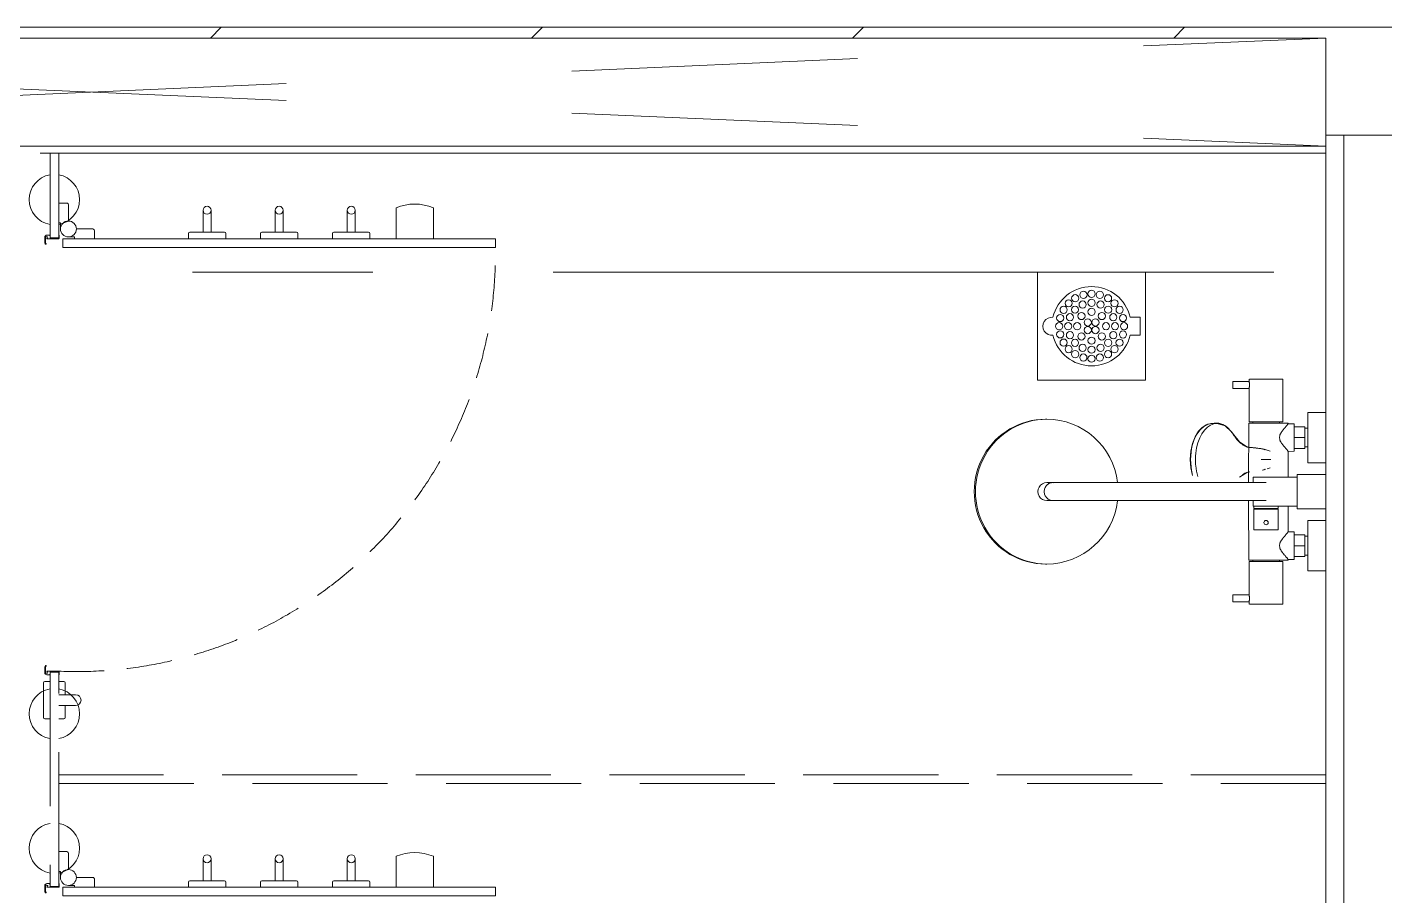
# Model space of a CAD drawing. Header units: millimetres. Extents: x -1834842 to 700335, y -490313101 to 518363.
# Drawn here: x -1238549 to -1236665, y 323504 to 324709 of the extents above; entities that cross this region are included whole.
import ezdxf

# ---------------------------------------------------------------- set-up
doc = ezdxf.new("R2010")
doc.units = ezdxf.units.MM
doc.header["$LTSCALE"] = 0.5
for name, pattern in [('Dash', [1587.5, 793.75, -793.75]), ('DASHED', [19.05, 12.7, -6.35]), ('IDA - Grid Line', [3500, 2000, -500, 500, -500]), ('IDA - Hidden 065', [537.5, 375, -162.5])]:
    doc.linetypes.add(name, pattern=pattern)
doc.layers.get('0').update_dxf_attribs({"color": 8})
for name, color, linetype, lineweight in [('0-1', 8, 'Continuous', 5), ('A-_WALLPRTN_E', 8, 'Continuous', 9), ('A_--------_E-', 7, 'Continuous', 9)]:
    doc.layers.add(name, color=color, linetype=linetype, lineweight=lineweight)
doc.layers.add('0-LOWER ROOF', color=7, linetype='Continuous')
for name, color, linetype, lineweight, true_color in [('A-_DETA----_E-2', 6, 'IDA - Hidden 065', 9, 0xff00ff), ('A-_FLOR----_E', 6, 'Continuous', 9, 0xff00ff), ('A-_WALL----_E', 6, 'Continuous', 9, 0xff00ff), ('A-_WALL----_H-2', 9, 'Continuous', 9, 0x808080), ('A-_WALLPRTN_E-1', 6, 'Continuous', 18, 0xff00ff), ('A-_WIND----_E', 6, 'Continuous', 9, 0xff00ff), ('A-_WIND----_H', 6, 'Dash', 9, 0xff00ff), ('M-_SANIFIXR_E', 6, 'Continuous', 9, 0xff00ff), ('S-_ANOTGRID_E-1', 9, 'IDA - Grid Line', 9, 0x808080)]:
    doc.layers.add(name, color=color, linetype=linetype, lineweight=lineweight, true_color=true_color)

# ---------------------------------------------------------------- blocks, each defined once
blk = doc.blocks.new('1599_DB_A_BLK3_1STGD_R21_rvt-2-BLK 2 LOWER ROOF PLAN')
at = {"color": 8}
for p, q in [((-164544, -26666.4), (-164544, -26696.9)), ((-164533, -26666.4), (-164533, -26696.9)), ((-164444, -26666.4), (-164444, -26696.9)), ((-164433, -26666.4), (-164433, -26696.9)), ((-164344, -26666.4), (-164344, -26696.9)), ((-164333, -26666.4), (-164333, -26696.9)), ((-164276.4, -26705.9), (-164276.4, -26662.9)), ((-164224.4, -26662.9), (-164224.4, -26705.9)), ((-164564.5, -26698.9), (-164564.5, -26705.9)), ((-164514.5, -26696.9), (-164562.5, -26696.9)), ((-164512.5, -26705.9), (-164512.5, -26698.9)), ((-164464.5, -26698.9), (-164464.5, -26705.9)), ((-164464.5, -26705.9), (-164412.5, -26705.9)), ((-164414.5, -26696.9), (-164462.5, -26696.9)), ((-164412.5, -26705.9), (-164412.5, -26698.9)), ((-164364.5, -26698.9), (-164364.5, -26705.9)), ((-164314.5, -26696.9), (-164362.5, -26696.9)), ((-164312.5, -26705.9), (-164312.5, -26698.9)), ((-164238, -26705.9), (-164290, -26705.9)), ((-164765.4, -27370.2), (-164765.4, -27322.2)), ((-164756.4, -27320.2), (-164763.4, -27320.2)), ((-164744.4, -27320.2), (-164737.4, -27320.2)), ((-164735.4, -27338.7), (-164735.4, -27322.2)), ((-164744.4, -27338.7), (-164720.9, -27338.7)), ((-164744.4, -27353.7), (-164720.9, -27353.7)), ((-164735.4, -27370.2), (-164735.4, -27353.7)), ((-164756.4, -27372.2), (-164763.4, -27372.2)), ((-164744.4, -27372.2), (-164737.4, -27372.2)), ((-164544, -27566.4), (-164544, -27596.9)), ((-164533, -27566.4), (-164533, -27596.9)), ((-164444, -27566.4), (-164444, -27596.9)), ((-164433, -27566.4), (-164433, -27596.9)), ((-164344, -27566.4), (-164344, -27596.9)), ((-164333, -27566.4), (-164333, -27596.9)), ((-164276.4, -27605.9), (-164276.4, -27562.9)), ((-164224.4, -27562.9), (-164224.4, -27605.9)), ((-164564.5, -27598.9), (-164564.5, -27605.9)), ((-164514.5, -27596.9), (-164562.5, -27596.9)), ((-164512.5, -27605.9), (-164512.5, -27598.9)), ((-164464.5, -27598.9), (-164464.5, -27605.9)), ((-164464.5, -27605.9), (-164412.5, -27605.9)), ((-164414.5, -27596.9), (-164462.5, -27596.9)), ((-164412.5, -27605.9), (-164412.5, -27598.9)), ((-164364.5, -27598.9), (-164364.5, -27605.9)), ((-164314.5, -27596.9), (-164362.5, -27596.9)), ((-164312.5, -27605.9), (-164312.5, -27598.9)), ((-164238, -27605.9), (-164290, -27605.9))]:
    blk.add_line(p, q, dxfattribs=at)
for points in [[(-164730.9, -26681.4), (-164730.9, -26658.4, 0.414214), (-164732.9, -26656.4), (-164744.4, -26656.4), (-164744.4, -26683.9), (-164742, -26683.9), (-164742, -26692.4)], [(-164719.9, -26692.4), (-164696.9, -26692.4, -0.414214), (-164694.9, -26694.4), (-164694.9, -26705.9), (-164722.4, -26705.9), (-164722.4, -26703.5), (-164730.9, -26703.5)], [(-164730.9, -27581.4), (-164730.9, -27558.4, 0.414214), (-164732.9, -27556.4), (-164744.4, -27556.4), (-164744.4, -27583.9), (-164742, -27583.9), (-164742, -27592.4)], [(-164719.9, -27592.4), (-164696.9, -27592.4, -0.414214), (-164694.9, -27594.4), (-164694.9, -27605.9), (-164722.4, -27605.9), (-164722.4, -27603.5), (-164730.9, -27603.5)]]:
    blk.add_lwpolyline(points, format="xyb", dxfattribs=at)
for points in [[(-164763.7, -26711.9, 0.291473), (-164762.5, -26713.7, 1), (-164762, -26712.6, -0.291473), (-164762.5, -26711.9), (-164762.5, -26704.1, -0.350085), (-164760.7, -26702.9, -1), (-164760.7, -26705.4), (-164760.7, -26705.9), (-164744.2, -26705.9, 0.414214), (-164743.7, -26705.4), (-164743.7, -26701.8, 0.327538), (-164744.4, -26700.9), (-164744.4, -26704.7), (-164756.4, -26704.7), (-164756.4, -26701.9, 0.414214), (-164757.4, -26700.9), (-164760.7, -26700.9, 0.414214), (-164763.7, -26703.9)], [(-164763.7, -27300, -0.291473), (-164762.5, -27298.2, -1), (-164762, -27299.3, 0.291473), (-164762.5, -27300), (-164762.5, -27307.8, 0.350085), (-164760.7, -27309, 1), (-164760.7, -27306.5), (-164760.7, -27306), (-164744.2, -27306, -0.414214), (-164743.7, -27306.5), (-164743.7, -27310.1, -0.327538), (-164744.4, -27311), (-164744.4, -27307.2), (-164756.4, -27307.2), (-164756.4, -27310, -0.414214), (-164757.4, -27311), (-164760.7, -27311, -0.414214), (-164763.7, -27308)], [(-164763.7, -27611.9, 0.291473), (-164762.5, -27613.7, 1), (-164762, -27612.6, -0.291473), (-164762.5, -27611.9), (-164762.5, -27604.1, -0.350085), (-164760.7, -27602.9, -1), (-164760.7, -27605.4), (-164760.7, -27605.9), (-164744.2, -27605.9, 0.414214), (-164743.7, -27605.4), (-164743.7, -27601.8, 0.327538), (-164744.4, -27600.9), (-164744.4, -27604.7), (-164756.4, -27604.7), (-164756.4, -27601.9, 0.414214), (-164757.4, -27600.9), (-164760.7, -27600.9, 0.414214), (-164763.7, -27603.9)]]:
    blk.add_lwpolyline(points, format="xyb", close=True, dxfattribs=at)
for points in [[(-164738.5, -26717.9), (-164138.5, -26717.9), (-164138.5, -26705.9), (-164738.5, -26705.9)], [(-164738.5, -27617.9), (-164138.5, -27617.9), (-164138.5, -27605.9), (-164738.5, -27605.9)]]:
    blk.add_lwpolyline(points, close=True, dxfattribs=at)
for centre, radius in [((-164538.5, -26666.4), 5.5), ((-164438.5, -26666.4), 5.5), ((-164338.5, -26666.4), 5.5), ((-164730.9, -26692.4), 11), ((-164538.5, -27566.4), 5.5), ((-164438.5, -27566.4), 5.5), ((-164338.5, -27566.4), 5.5), ((-164730.9, -27592.4), 11)]:
    blk.add_circle(centre, radius, dxfattribs=at)
for centre, radius, start, end in [((-164750.4, -26651.7), 35, 99.8709, 260.1291), ((-164750.4, -26651.7), 35, 279.8709, 80.1291), ((-164250.4, -26728), 70.1, 68.2289, 111.7711), ((-164562.5, -26698.9), 2, 90, 180), ((-164514.5, -26698.9), 2, 0, 90), ((-164462.5, -26698.9), 2, 90, 180), ((-164414.5, -26698.9), 2, 0, 90), ((-164362.5, -26698.9), 2, 90, 180), ((-164314.5, -26698.9), 2, 0, 90), ((-164750.4, -27365.2), 35, 99.8709, 260.1291), ((-164763.4, -27322.2), 2, 90, 180), ((-164750.4, -27365.2), 35, 279.8709, 80.1291), ((-164737.4, -27322.2), 2, 0, 90), ((-164720.9, -27346.2), 7.5, 270, 90), ((-164763.4, -27370.2), 2, 180, 270), ((-164737.4, -27370.2), 2, 270, 0), ((-164750.4, -27551.7), 35, 99.8709, 260.1291), ((-164750.4, -27551.7), 35, 279.8709, 80.1291), ((-164250.4, -27628), 70.1, 68.2289, 111.7711), ((-164562.5, -27598.9), 2, 90, 180), ((-164514.5, -27598.9), 2, 0, 90), ((-164462.5, -27598.9), 2, 90, 180), ((-164414.5, -27598.9), 2, 0, 90), ((-164362.5, -27598.9), 2, 90, 180), ((-164314.5, -27598.9), 2, 0, 90)]:
    blk.add_arc(centre, radius, start, end, dxfattribs=at)
at = {"color": 8, "linetype": 'DASHED', "ltscale": 10}
blk.add_arc((-164719.2, -26725.8), 580.8, 267.4769, 0.7806, dxfattribs=at)
at = {"layer": 'A-_DETA----_E-2', "color": 8}
for p, q in [((-164744.4, -26587.4), (-164756.4, -26587.4)), ((-164756.4, -26587.4), (-164756.4, -26705.9)), ((-164744.4, -26705.9), (-164744.4, -26587.4)), ((-164756.4, -26705.9), (-164744.4, -26705.9)), ((-164744.4, -27305.9), (-164756.4, -27305.9)), ((-164756.4, -27305.9), (-164756.4, -27605.9)), ((-164744.4, -27605.9), (-164744.4, -27305.9)), ((-162986.4, -27449.9), (-164744.4, -27449.9)), ((-164744.4, -27449.9), (-164744.4, -27461.9)), ((-164744.4, -27461.9), (-162986.4, -27461.9)), ((-162986.4, -27461.9), (-162986.4, -27449.9)), ((-164756.4, -27605.9), (-164744.4, -27605.9))]:
    blk.add_line(p, q, dxfattribs=at)
at = {"layer": 'A-_FLOR----_E', "color": 8}
blk.add_line((-162686.4, -26562.4), (-162986.4, -26562.4), dxfattribs=at)
at = {"layer": 'A-_WALL----_E', "color": 8}
for p, q in [((-162961.4, -26562.4), (-162986.4, -26562.4)), ((-162861.4, -26562.4), (-162961.4, -26562.4)), ((-162961.4, -26562.4), (-162961.4, -30162.4))]:
    blk.add_line(p, q, dxfattribs=at)
at = {"layer": 'A-_WALL----_H-2', "color": 8}
for p, q in [((-164533.9, -26427.4), (-164518.9, -26412.4)), ((-164088.4, -26427.4), (-164073.4, -26412.4)), ((-163642.9, -26427.4), (-163627.9, -26412.4)), ((-163197.4, -26427.4), (-163182.4, -26412.4))]:
    blk.add_line(p, q, dxfattribs=at)
at = {"layer": 'A-_WALLPRTN_E', "color": 8}
for p, q in [((-162986.4, -26562.4), (-162686.4, -26562.4)), ((-162986.2, -26587.4), (-164769.9, -26587.4))]:
    blk.add_line(p, q, dxfattribs=at)
at = {"layer": 'A-_WALLPRTN_E-1', "color": 8}
for p, q in [((-162686.4, -26412.4), (-166511.4, -26412.4)), ((-162986.4, -26562.4), (-162986.4, -30162.4))]:
    blk.add_line(p, q, dxfattribs=at)
at = {"layer": 'A-_WIND----_E', "color": 8}
for p, q in [((-162986.4, -26427.4), (-166411.4, -26427.4)), ((-162986.4, -26577.4), (-162986.4, -26427.4)), ((-162986.4, -26427.4), (-162986.4, -26577.4)), ((-166411.4, -26577.4), (-162986.4, -26577.4))]:
    blk.add_line(p, q, dxfattribs=at)
at = {"layer": 'A-_WIND----_H', "color": 8}
for p, q in [((-166411.4, -26577.4), (-162986.4, -26427.4)), ((-166411.4, -26427.4), (-162986.4, -26577.4))]:
    blk.add_line(p, q, dxfattribs=at)
at = {"layer": 'A_--------_E-', "color": 8}
for p, q in [((-163373.5, -26956.4), (-163375.2, -26956.4)), ((-163087.9, -26961.9), (-163087.9, -26959.9)), ((-163050.9, -26959.9), (-163050.9, -26961.9)), ((-163015.4, -26968.9), (-163011.4, -26968.9)), ((-163030.4, -26981.9), (-163015.4, -26981.9)), ((-163011.4, -26994.9), (-163015.4, -26994.9)), ((-163063.8, -27023.9), (-163067.7, -27025.4)), ((-163095, -27029.8), (-163106.2, -27036.8)), ((-163084.4, -27080.4), (-163084.4, -27081.4)), ((-163054.4, -27081.4), (-163054.4, -27080.4)), ((-163011.4, -27118.9), (-163015.4, -27118.9)), ((-163030.4, -27131.9), (-163015.4, -27131.9)), ((-163375.2, -27157.4), (-163373.5, -27157.4)), ((-163087.9, -27151.9), (-163087.9, -27153.9)), ((-163050.9, -27153.9), (-163050.9, -27151.9)), ((-163015.4, -27144.9), (-163011.4, -27144.9))]:
    blk.add_line(p, q, dxfattribs=at)
at = {"layer": 'A_--------_E-', "color": 8, "flags": 128}
for points in [[(-163115.4, -26904), (-163115.4, -26903.9), (-163115.4, -26904), (-163115.4, -26903.9), (-163092.9, -26903.9), (-163092.9, -26900.9)], [(-163092.1, -26900.9), (-163069.4, -26900.9), (-163045.9, -26900.9), (-163045.9, -26959.9), (-163069.4, -26959.9), (-163092.9, -26959.9), (-163092.9, -26913.9), (-163115.4, -26913.9), (-163115.4, -26913.7)], [(-163115.4, -26903.9), (-163115.4, -26913.9), (-163115.4, -26913.7), (-163115.4, -26913.9)], [(-163171.3, -27034.6), (-163173.6, -27023.9), (-163174.5, -27012.4), (-163173.6, -27000.9), (-163171.3, -26990.1), (-163167.6, -26980.8), (-163163, -26973.2), (-163157.8, -26967.7), (-163152.3, -26964.2), (-163146, -26962.5), (-163145.7, -26962.4), (-163138.2, -26961.9)], [(-163166.9, -27003.7), (-163165.7, -26996.1), (-163163.8, -26989), (-163161.3, -26982.4), (-163158.3, -26976.6), (-163154.7, -26971.6), (-163150.6, -26967.6), (-163146.3, -26964.6), (-163141.7, -26962.8), (-163137.1, -26962.2), (-163126.1, -26965.6), (-163117.3, -26973.9), (-163116.2, -26975.4), (-163106.2, -26987.9), (-163095, -26995), (-163086.7, -26996), (-163080.9, -26996.6), (-163076.7, -26997.2), (-163073.6, -26997.8), (-163071.4, -26998.3), (-163069.9, -26998.8)], [(-163164.2, -26975.1), (-163162.1, -26972.3), (-163158.2, -26968.3)], [(-163144.1, -26962.4), (-163142.8, -26962.3), (-163141.5, -26962.1), (-163140.2, -26962.1), (-163138.9, -26962), (-163137.6, -26961.9), (-163133.3, -26962.4), (-163129.1, -26963.8), (-163123.4, -26967.6), (-163117.3, -26973.9), (-163111.4, -26981.6), (-163110, -26983.4), (-163108.2, -26985.6), (-163106.7, -26987.2), (-163103, -26990.6), (-163102.2, -26991.2), (-163100.8, -26992.2), (-163096.9, -26994.2), (-163093.1, -26995.3), (-163083.5, -26996.3), (-163072.2, -26998.1), (-163063.8, -27000.8)], [(-163093.7, -27044.4), (-163093.4, -26961.9), (-163069.4, -26961.9)], [(-163038.9, -26961.9), (-163038.9, -26962.7), (-163030.4, -26962.9), (-163030.4, -27000.9), (-163038.9, -27001.1), (-163038.9, -27037)], [(-163030.4, -26996.9), (-163015.4, -26996.9), (-163015.4, -26981.9), (-163015.4, -26966.9), (-163030.4, -26966.9)], [(-163171.6, -26991.2), (-163168.7, -26983.2), (-163166.6, -26978.9)], [(-163172.3, -27030.8), (-163173, -27027.7), (-163174.4, -27012.4), (-163173, -26997), (-163172.3, -26994)], [(-163163.8, -27035.7), (-163165.7, -27028.6), (-163166.9, -27021.1)], [(-163102.2, -27033.6), (-163099, -27031.5), (-163096.2, -27030.2), (-163091.8, -27029.2)], [(-163076.3, -27012.4), (-163076.1, -27012.4), (-163067.6, -27012.4), (-163062.8, -27012.4)], [(-163069.9, -27025.9), (-163071.4, -27026.4), (-163073.6, -27027)], [(-163069.4, -27044.4), (-163069.4, -27044.4), (-163069.5, -27044.4), (-163069.7, -27044.4), (-163070, -27044.4), (-163070.4, -27044.4), (-163070.8, -27044.4), (-163071.3, -27044.4), (-163071.9, -27044.4), (-163072.6, -27044.4), (-163073.3, -27044.4), (-163074.1, -27044.4), (-163075, -27044.4), (-163076, -27044.4), (-163077, -27044.4), (-163078.1, -27044.4), (-163079.3, -27044.4), (-163080.5, -27044.4), (-163081.8, -27044.4), (-163083.1, -27044.4), (-163084.5, -27044.4), (-163086, -27044.4), (-163087.5, -27044.4), (-163089.1, -27044.4), (-163090.7, -27044.4), (-163092.4, -27044.4), (-163094.1, -27044.4), (-163095.8, -27044.4), (-163097.6, -27044.4), (-163099.4, -27044.4), (-163101.3, -27044.4), (-163103.1, -27044.4), (-163105, -27044.4), (-163107, -27044.4), (-163108.9, -27044.4), (-163110.9, -27044.4), (-163112.9, -27044.4), (-163114.8, -27044.4), (-163116.8, -27044.4), (-163118.8, -27044.4), (-163119.4, -27044.4), (-163315.4, -27044.4), (-163317.4, -27044.4), (-163319.4, -27044.4), (-163321.5, -27044.4), (-163323.5, -27044.4), (-163325.5, -27044.4), (-163327.5, -27044.4), (-163329.5, -27044.4), (-163331.4, -27044.4), (-163333.3, -27044.4), (-163335.2, -27044.4), (-163337.1, -27044.4), (-163338.9, -27044.4), (-163340.7, -27044.4), (-163342.4, -27044.4), (-163344.1, -27044.4), (-163345.8, -27044.4), (-163347.4, -27044.4), (-163349, -27044.4), (-163350.5, -27044.4), (-163351.9, -27044.4), (-163353.3, -27044.4), (-163354.6, -27044.4), (-163355.9, -27044.4), (-163357.1, -27044.4), (-163358.2, -27044.4), (-163359.3, -27044.4), (-163360.3, -27044.4), (-163361.2, -27044.4), (-163362.1, -27044.4), (-163362.9, -27044.4), (-163363.6, -27044.4), (-163364.2, -27044.4), (-163364.7, -27044.4), (-163364.8, -27044.4), (-163373.5, -27044.4)], [(-163026.4, -27036.9), (-163087.4, -27036.9), (-163087.4, -27044.3)], [(-163069.4, -27069.4), (-163069.4, -27069.4), (-163069.6, -27069.4), (-163069.8, -27069.4), (-163070.1, -27069.4), (-163070.5, -27069.4), (-163070.9, -27069.4), (-163071.5, -27069.4), (-163072.1, -27069.4), (-163072.8, -27069.4), (-163073.5, -27069.4), (-163074.4, -27069.4), (-163075.3, -27069.4), (-163076.3, -27069.4), (-163077.3, -27069.4), (-163078.4, -27069.4), (-163079.6, -27069.4), (-163080.8, -27069.4), (-163082.1, -27069.4), (-163083.5, -27069.4), (-163084.9, -27069.4), (-163086.4, -27069.4), (-163087.9, -27069.4), (-163089.5, -27069.4), (-163091.1, -27069.4), (-163092.8, -27069.4), (-163094.5, -27069.4), (-163096.3, -27069.4), (-163098.1, -27069.4), (-163099.9, -27069.4), (-163101.8, -27069.4), (-163103.6, -27069.4), (-163105.6, -27069.4), (-163107.5, -27069.4), (-163109.4, -27069.4), (-163111.4, -27069.4), (-163113.4, -27069.4), (-163115.4, -27069.4), (-163117.4, -27069.4), (-163119.4, -27069.4), (-163315.4, -27069.4), (-163315.7, -27069.4), (-163317.7, -27069.4), (-163319.8, -27069.4), (-163321.8, -27069.4), (-163323.8, -27069.4), (-163325.8, -27069.4), (-163327.8, -27069.4), (-163329.8, -27069.4), (-163331.7, -27069.4), (-163333.6, -27069.4), (-163335.5, -27069.4), (-163337.4, -27069.4), (-163339.2, -27069.4), (-163341, -27069.4), (-163342.7, -27069.4), (-163344.4, -27069.4), (-163346.1, -27069.4), (-163347.7, -27069.4), (-163349.2, -27069.4), (-163350.7, -27069.4), (-163352.1, -27069.4), (-163353.5, -27069.4), (-163354.8, -27069.4), (-163356.1, -27069.4), (-163357.3, -27069.4), (-163358.4, -27069.4), (-163359.5, -27069.4), (-163360.5, -27069.4), (-163361.4, -27069.4), (-163362.2, -27069.4), (-163363, -27069.4), (-163363.7, -27069.4), (-163364.3, -27069.4), (-163364.8, -27069.4), (-163373.5, -27069.4)], [(-163093.7, -27069.4), (-163093.4, -27151.9), (-163069.4, -27151.9)], [(-163087.4, -27069.5), (-163087.4, -27076.9), (-163026.4, -27076.9)], [(-163086.4, -27076.9), (-163086.4, -27080.4), (-163069.4, -27080.4), (-163052.4, -27080.4), (-163052.4, -27076.9)], [(-163069.8, -27069.4), (-163069.6, -27069.4), (-163069.4, -27069.4), (-163069.4, -27069.4)], [(-163038.9, -27151.9), (-163038.9, -27151.1), (-163030.4, -27150.9), (-163030.4, -27112.9), (-163038.9, -27112.7), (-163038.9, -27076.7)], [(-163030.4, -27116.9), (-163015.4, -27116.9), (-163015.4, -27131.9), (-163015.4, -27146.9), (-163030.4, -27146.9)], [(-163092.1, -27212.9), (-163069.4, -27212.9), (-163045.9, -27212.9), (-163045.9, -27153.9), (-163069.4, -27153.9), (-163092.9, -27153.9), (-163092.9, -27199.9), (-163115.4, -27199.9), (-163115.4, -27200)], [(-163115.4, -27209.9), (-163115.4, -27199.9), (-163115.4, -27200), (-163115.4, -27199.9)], [(-163115.4, -27209.7), (-163115.4, -27209.9), (-163115.4, -27209.7), (-163115.4, -27209.9), (-163092.9, -27209.9), (-163092.9, -27212.9)]]:
    blk.add_lwpolyline(points, dxfattribs=at)
for points in [[(-163011.4, -27016.9), (-163011.4, -26946.9), (-162986.4, -26946.9), (-162986.4, -27016.9)], [(-163026.4, -27032.9), (-163026.4, -27080.9), (-162986.4, -27080.9), (-162986.4, -27032.9)], [(-163069.4, -27109.9), (-163052.4, -27109.9), (-163052.4, -27081.4), (-163069.4, -27081.4), (-163086.4, -27081.4), (-163086.4, -27109.9)], [(-163011.4, -27096.9), (-163011.4, -27166.9), (-162986.4, -27166.9), (-162986.4, -27096.9)]]:
    blk.add_lwpolyline(points, close=True, dxfattribs=at)
at = {"layer": 'A_--------_E-', "color": 8}
for start, end in [(90, 270), (270, 90)]:
    blk.add_arc((-163069.4, -27099.9), 3, start, end, dxfattribs=at)
for centre, major_axis, ratio, start_param, end_param in [((-163375.2, -27056.9), (0, 100.5), 0.984808, 0, 3.141593), ((-163373.5, -27056.9), (0, 100.5), 0.984808, 0, 3.141593), ((-163373.5, -27056.9), (0, 100.5), 0.984808, 4.838199, 6.283185), ((-163144.1, -27012.4), (0, 50), 0.603332, 0, 1.570796), ((-163144.1, -27012.4), (0, 50), 0.603332, 1.570796, 1.963495), ((-163373.5, -27056.9), (0, 12.5), 0.984808, 0, 3.141593), ((-163373.5, -27056.9), (0, 12.5), 0.984808, 6.132198, 6.283185), ((-163373.5, -27056.9), (0, 12.5), 0.984808, 3.141593, 3.29258), ((-163373.5, -27056.9), (0, 100.5), 0.984808, 3.141593, 4.586579)]:
    blk.add_ellipse(centre, major_axis=major_axis, ratio=ratio, start_param=start_param, end_param=end_param, dxfattribs=at)
for points, knots in [([(-163092.9, -26913.9), (-163092.9, -26913.9), (-163092.9, -26913.8), (-163092.8, -26913.6), (-163092.7, -26913.2), (-163092.7, -26912.7), (-163092.6, -26912.1), (-163092.5, -26911.4), (-163092.4, -26910.6), (-163092.3, -26909.7), (-163092.3, -26908.8), (-163092.3, -26908.1), (-163092.4, -26907.4), (-163092.4, -26906.5), (-163092.6, -26905.6), (-163092.7, -26904.9), (-163092.8, -26904.1), (-163092.9, -26903.9), (-163092.9, -26903.9)], [0, 0, 0, 0, 0.055556, 0.111111, 0.166667, 0.222222, 0.277778, 0.333333, 0.388889, 0.444444, 0.513889, 0.548611, 0.583333, 0.652778, 0.722222, 0.791667, 0.861111, 1, 1, 1, 1]), ([(-163144.5, -26962.8), (-163144.5, -26962.7), (-163144.5, -26962.6), (-163144.2, -26962.3), (-163144.1, -26962.4), (-163144.1, -26962.4)], [-1, -1, -1, -1, -0.875, -0.625, 0, 0, 0, 0]), ([(-163137.6, -26961.9), (-163137.5, -26961.9), (-163137.4, -26962), (-163137.2, -26962.2), (-163137.1, -26962.2), (-163137.1, -26962.2)], [-0.9879218, -0.9879218, -0.9879218, -0.9879218, -0.75, -0.5, 0, 0, 0, 0]), ([(-163070.6, -26998.8), (-163071, -26998.7), (-163071.9, -26998.3), (-163074.1, -26997.7), (-163077.2, -26997.2), (-163080.7, -26996.7), (-163084.2, -26996.2), (-163086.8, -26996), (-163089.1, -26995.8), (-163091.1, -26995.6), (-163093.2, -26995.4), (-163095.2, -26995.1), (-163096.9, -26994.5), (-163098.2, -26993.9), (-163099.6, -26993.1), (-163101.5, -26992), (-163104, -26990.2), (-163106.9, -26987.8), (-163109.7, -26984.9), (-163112.2, -26981.8), (-163114.4, -26978.4), (-163116.7, -26975), (-163119.1, -26972), (-163122.3, -26968.5), (-163126.5, -26965.1), (-163132, -26962.5), (-163135.7, -26961.9), (-163137.6, -26961.9)], [0, 0, 0, 0, 0.1, 0.2, 0.3, 0.4, 0.45, 0.5, 0.525, 0.55, 0.575, 0.6, 0.6125, 0.625, 0.6375, 0.65, 0.675, 0.7, 0.725, 0.75, 0.775, 0.8, 0.825, 0.85, 0.9, 0.95, 1, 1, 1, 1]), ([(-163038.9, -26961.9), (-163038.9, -26961.9), (-163041.2, -26961.9), (-163045.1, -26961.9), (-163052, -26961.9), (-163063.3, -26961.9), (-163069.4, -26961.9)], [0, 0, 0, 0, 0.01974667, 0.04180364, 0.07040511, 0.09897424, 0.09897424, 0.09897424, 0.09897424]), ([(-163038.9, -26962.7), (-163038.8, -26962.7), (-163038.9, -26962.9), (-163039.2, -26963.4), (-163039.5, -26963.8), (-163039.7, -26964.1), (-163039.9, -26964.4), (-163040.3, -26964.9), (-163040.9, -26965.6), (-163041.6, -26966.4), (-163042.1, -26966.9), (-163042.4, -26967.3), (-163042.6, -26967.6), (-163042.8, -26967.8), (-163043.1, -26968.2), (-163043.7, -26968.8), (-163044.3, -26969.6), (-163045, -26970.4), (-163045.5, -26971), (-163045.9, -26971.5), (-163046.2, -26971.9), (-163046.4, -26972.1), (-163046.5, -26972.3), (-163046.6, -26972.5), (-163046.8, -26972.7), (-163047.1, -26973.1), (-163047.5, -26973.7), (-163048, -26974.4), (-163048.7, -26975.4), (-163049.4, -26976.4), (-163049.8, -26977.3), (-163050, -26977.8), (-163050.1, -26978.3), (-163050.2, -26978.7), (-163050.3, -26979.3), (-163050.5, -26980.3), (-163050.6, -26981.9), (-163050.5, -26983.5), (-163050.3, -26984.5), (-163050.2, -26985.1), (-163050.1, -26985.5), (-163050, -26985.9), (-163049.8, -26986.5), (-163049.3, -26987.4), (-163048.7, -26988.4), (-163048, -26989.4), (-163047.5, -26990.1), (-163047, -26990.7), (-163046.8, -26991.1), (-163046.6, -26991.3), (-163046.5, -26991.5), (-163046.4, -26991.6), (-163046.2, -26991.9), (-163045.9, -26992.3), (-163045.5, -26992.8), (-163045, -26993.4), (-163044.3, -26994.2), (-163043.6, -26995), (-163043.1, -26995.6), (-163042.8, -26996), (-163042.6, -26996.2), (-163042.4, -26996.5), (-163042.1, -26996.8), (-163041.6, -26997.4), (-163040.9, -26998.2), (-163040.3, -26998.9), (-163039.9, -26999.4), (-163039.7, -26999.7), (-163039.4, -27000), (-163039.2, -27000.4), (-163038.9, -27000.9), (-163038.8, -27001.1), (-163038.9, -27001.1)], [-1, -1, -1, -1, -0.944444, -0.916667, -0.902778, -0.888889, -0.875, -0.861111, -0.833333, -0.805556, -0.791667, -0.784722, -0.777778, -0.770833, -0.763889, -0.75, -0.722222, -0.708333, -0.694444, -0.680556, -0.673611, -0.670139, -0.666667, -0.663194, -0.659722, -0.652778, -0.638889, -0.625, -0.611111, -0.583333, -0.569444, -0.5625, -0.555556, -0.548611, -0.541667, -0.527778, -0.5, -0.472222, -0.458333, -0.451389, -0.444444, -0.4375, -0.430556, -0.416667, -0.388889, -0.375, -0.361111, -0.347222, -0.340278, -0.336806, -0.333333, -0.329861, -0.326389, -0.319444, -0.305556, -0.291667, -0.277778, -0.25, -0.236111, -0.229167, -0.222222, -0.215278, -0.208333, -0.194444, -0.166667, -0.138889, -0.125, -0.111111, -0.097222, -0.083333, -0.055556, 0, 0, 0, 0]), ([(-163044.1, -26961.9), (-163043, -26961.9), (-163041, -26961.9), (-163038.9, -26961.9), (-163038.9, -26961.9)], [0.0618589, 0.0618589, 0.0618589, 0.0618589, 0.07922757, 0.09897424, 0.09897424, 0.09897424, 0.09897424]), ([(-163166.9, -27003.7), (-163167, -27005.4), (-163167.3, -27008.3), (-163167.3, -27011.2), (-163167.3, -27012.4)], [-1, -1, -1, -1, -0.4, 0, 0, 0, 0]), ([(-163167.3, -27012.4), (-163167.3, -27014.1), (-163167.2, -27017.1), (-163167, -27019.9), (-163166.9, -27021.1)], [-1, -1, -1, -1, -0.4, 0, 0, 0, 0]), ([(-163072.3, -27100.4), (-163072.4, -27100.2), (-163072.4, -27099.9), (-163072.4, -27099.5), (-163072.3, -27099.4), (-163072.3, -27099.4)], [0.4444444, 0.4444444, 0.4444444, 0.4444444, 0.5138889, 0.5486111, 0.5555556, 0.5555556, 0.5555556, 0.5555556]), ([(-163038.9, -27151.1), (-163038.8, -27151.1), (-163038.9, -27150.9), (-163039.2, -27150.4), (-163039.5, -27150), (-163039.7, -27149.7), (-163039.9, -27149.3), (-163040.3, -27148.8), (-163040.9, -27148.1), (-163041.6, -27147.4), (-163042.1, -27146.8), (-163042.4, -27146.5), (-163042.6, -27146.2), (-163042.8, -27145.9), (-163043.1, -27145.6), (-163043.7, -27144.9), (-163044.3, -27144.2), (-163045, -27143.4), (-163045.5, -27142.8), (-163045.9, -27142.2), (-163046.2, -27141.8), (-163046.4, -27141.6), (-163046.5, -27141.4), (-163046.6, -27141.3), (-163046.8, -27141.1), (-163047.1, -27140.7), (-163047.5, -27140.1), (-163048, -27139.4), (-163048.7, -27138.4), (-163049.4, -27137.4), (-163049.8, -27136.4), (-163050, -27135.9), (-163050.1, -27135.5), (-163050.2, -27135.1), (-163050.3, -27134.5), (-163050.5, -27133.4), (-163050.6, -27131.9), (-163050.5, -27130.3), (-163050.3, -27129.2), (-163050.2, -27128.7), (-163050.1, -27128.2), (-163050, -27127.8), (-163049.8, -27127.3), (-163049.3, -27126.3), (-163048.7, -27125.3), (-163048, -27124.4), (-163047.5, -27123.6), (-163047, -27123.1), (-163046.8, -27122.7), (-163046.6, -27122.4), (-163046.5, -27122.3), (-163046.4, -27122.1), (-163046.2, -27121.9), (-163045.9, -27121.5), (-163045.5, -27121), (-163045, -27120.3), (-163044.3, -27119.6), (-163043.6, -27118.8), (-163043.1, -27118.2), (-163042.8, -27117.8), (-163042.6, -27117.5), (-163042.4, -27117.3), (-163042.1, -27116.9), (-163041.6, -27116.3), (-163040.9, -27115.6), (-163040.3, -27114.9), (-163039.9, -27114.4), (-163039.7, -27114), (-163039.4, -27113.7), (-163039.2, -27113.4), (-163038.9, -27112.9), (-163038.8, -27112.7), (-163038.9, -27112.7)], [-1, -1, -1, -1, -0.944444, -0.916667, -0.902778, -0.888889, -0.875, -0.861111, -0.833333, -0.805556, -0.791667, -0.784722, -0.777778, -0.770833, -0.763889, -0.75, -0.722222, -0.708333, -0.694444, -0.680556, -0.673611, -0.670139, -0.666667, -0.663194, -0.659722, -0.652778, -0.638889, -0.625, -0.611111, -0.583333, -0.569444, -0.5625, -0.555556, -0.548611, -0.541667, -0.527778, -0.5, -0.472222, -0.458333, -0.451389, -0.444444, -0.4375, -0.430556, -0.416667, -0.388889, -0.375, -0.361111, -0.347222, -0.340278, -0.336806, -0.333333, -0.329861, -0.326389, -0.319444, -0.305556, -0.291667, -0.277778, -0.25, -0.236111, -0.229167, -0.222222, -0.215278, -0.208333, -0.194444, -0.166667, -0.138889, -0.125, -0.111111, -0.097222, -0.083333, -0.055556, 0, 0, 0, 0]), ([(-163038.9, -27151.9), (-163038.9, -27151.9), (-163041.2, -27151.9), (-163045.1, -27151.9), (-163052, -27151.9), (-163063.3, -27151.9), (-163069.4, -27151.9)], [0, 0, 0, 0, 0.01974667, 0.04180364, 0.07040511, 0.09897424, 0.09897424, 0.09897424, 0.09897424]), ([(-163044.1, -27151.9), (-163043, -27151.9), (-163041, -27151.9), (-163038.9, -27151.9), (-163038.9, -27151.9)], [0.0618589, 0.0618589, 0.0618589, 0.0618589, 0.07922757, 0.09897424, 0.09897424, 0.09897424, 0.09897424]), ([(-163092.9, -27199.9), (-163092.9, -27199.9), (-163092.9, -27199.9), (-163092.8, -27200.1), (-163092.7, -27200.5), (-163092.7, -27201), (-163092.6, -27201.6), (-163092.5, -27202.4), (-163092.4, -27203.2), (-163092.3, -27204.1), (-163092.3, -27204.9), (-163092.3, -27205.6), (-163092.4, -27206.3), (-163092.4, -27207.2), (-163092.6, -27208.1), (-163092.7, -27208.9), (-163092.8, -27209.6), (-163092.9, -27209.9), (-163092.9, -27209.9)], [0, 0, 0, 0, 0.055556, 0.111111, 0.166667, 0.222222, 0.277778, 0.333333, 0.388889, 0.444444, 0.513889, 0.548611, 0.583333, 0.652778, 0.722222, 0.791667, 0.861111, 1, 1, 1, 1])]:
    blk.add_open_spline(points, degree=3, knots=knots, dxfattribs=at)
for points in [[(-163039, -26961.9), (-163038.9, -26961.9), (-163038.9, -26961.9), (-163038.9, -26961.9)], [(-163038.9, -26961.9), (-163038.9, -26961.9), (-163038.9, -26961.9), (-163039, -26961.9)], [(-163174.3, -27012.4), (-163174.3, -27012.4), (-163174.3, -27012.4), (-163174.4, -27012.4)], [(-163174.3, -27012.4), (-163174.3, -27012.4), (-163174.3, -27012.4), (-163174.4, -27012.4)], [(-163174.3, -27012.4), (-163174.3, -27012.4), (-163174.3, -27012.4), (-163174.3, -27012.4)], [(-163174.3, -27012.4), (-163174.3, -27012.4), (-163174.3, -27012.4), (-163174.3, -27012.4)], [(-163074.3, -27027), (-163073.4, -27026.8), (-163071.9, -27026.4), (-163071, -27026.1), (-163070.6, -27025.9)], [(-163364.8, -27044.4), (-163366.4, -27044.4), (-163369.6, -27045), (-163373.7, -27047.8), (-163376.4, -27052), (-163377.4, -27056.9), (-163376.4, -27061.8), (-163373.7, -27065.9), (-163369.6, -27068.7), (-163366.4, -27069.4), (-163364.8, -27069.4)], [(-163363.1, -27044.5), (-163363.7, -27044.4), (-163364.3, -27044.4), (-163364.8, -27044.4)], [(-163364.8, -27069.4), (-163364.3, -27069.4), (-163363.7, -27069.3), (-163363.1, -27069.3)], [(-163070.4, -27097.1), (-163070.1, -27096.9), (-163069.7, -27096.9), (-163069.4, -27096.9)], [(-163069.4, -27096.9), (-163069.2, -27096.9), (-163068.8, -27096.9), (-163068.5, -27097), (-163068.3, -27097.1)], [(-163039, -27151.9), (-163038.9, -27151.9), (-163038.9, -27151.9), (-163038.9, -27151.9)], [(-163038.9, -27151.9), (-163038.9, -27151.9), (-163038.9, -27151.9), (-163039, -27151.9)]]:
    blk.add_open_spline(points, degree=3, dxfattribs=at)
at = {"layer": 'M-_SANIFIXR_E', "color": 8}
for p, q in [((-163386.4, -26902.4), (-163386.4, -26752.4)), ((-163386.4, -26752.4), (-163236.4, -26752.4)), ((-163236.4, -26752.4), (-163236.4, -26902.4)), ((-163257.8, -26814.9), (-163243.9, -26814.9)), ((-163243.9, -26814.9), (-163243.9, -26839.9)), ((-163243.9, -26839.9), (-163257.8, -26839.9)), ((-163236.4, -26902.4), (-163386.4, -26902.4))]:
    blk.add_line(p, q, dxfattribs=at)
for centre in [(-163334.1, -26788.5), (-163322.7, -26783.8), (-163311.4, -26782.4), (-163300, -26783.8), (-163288.6, -26788.6), (-163350.2, -26804.6), (-163343.2, -26795.6), (-163334.4, -26804.4), (-163323.8, -26797.3), (-163311.4, -26794.9), (-163311.4, -26807.4), (-163298.9, -26797.3), (-163288.4, -26804.4), (-163279.6, -26795.6), (-163272.5, -26804.6), (-163354.9, -26816), (-163341.4, -26814.9), (-163325.5, -26813.2), (-163316.7, -26822.1), (-163306.1, -26822.1), (-163297.2, -26813.2), (-163281.3, -26814.9), (-163267.8, -26816), (-163356.4, -26827.4), (-163354.9, -26838.7), (-163343.9, -26827.4), (-163341.4, -26839.8), (-163331.4, -26827.4), (-163325.5, -26841.5), (-163316.7, -26832.7), (-163306.1, -26832.7), (-163297.2, -26841.5), (-163291.4, -26827.4), (-163281.3, -26839.8), (-163278.9, -26827.4), (-163267.8, -26838.8), (-163266.4, -26827.4), (-163350.2, -26850.1), (-163343.2, -26859.2), (-163334.4, -26850.4), (-163323.8, -26857.4), (-163311.4, -26847.4), (-163311.4, -26859.9), (-163298.9, -26857.4), (-163288.4, -26850.4), (-163279.6, -26859.2), (-163272.6, -26850.2), (-163334.2, -26866.2), (-163322.8, -26870.9), (-163311.4, -26872.4), (-163300, -26870.9), (-163288.6, -26866.2)]:
    blk.add_circle(centre, 5, dxfattribs=at)
for centre, radius, start, end in [((-163311.4, -26827.4), 55, 13.1366, 166.95), ((-163366.4, -26827.4), 12.5, 83.475, 276.525), ((-163311.4, -26827.4), 55, 193.05, 346.8634)]:
    blk.add_arc(centre, radius, start, end, dxfattribs=at)
blk = doc.blocks.new('BLK2-LOWER ROOF')
at = {"layer": 'S-_ANOTGRID_E-1', "color": 8}
blk.add_line((-85262, -26752.4), (-54403.5, -26752.4), dxfattribs=at)
at = {"layer": '0-1'}
blk.add_blockref('1599_DB_A_BLK3_1STGD_R21_rvt-2-BLK 2 LOWER ROOF PLAN', (89296.6, 0), dxfattribs=at)

msp = doc.modelspace()

# ---------------------------------------------------------------- block references
at = {"layer": '0-LOWER ROOF', "color": 6}
msp.add_blockref('BLK2-LOWER ROOF', (-1163057.1, 351121.7), dxfattribs=at)

doc.saveas('drawing.dxf')
